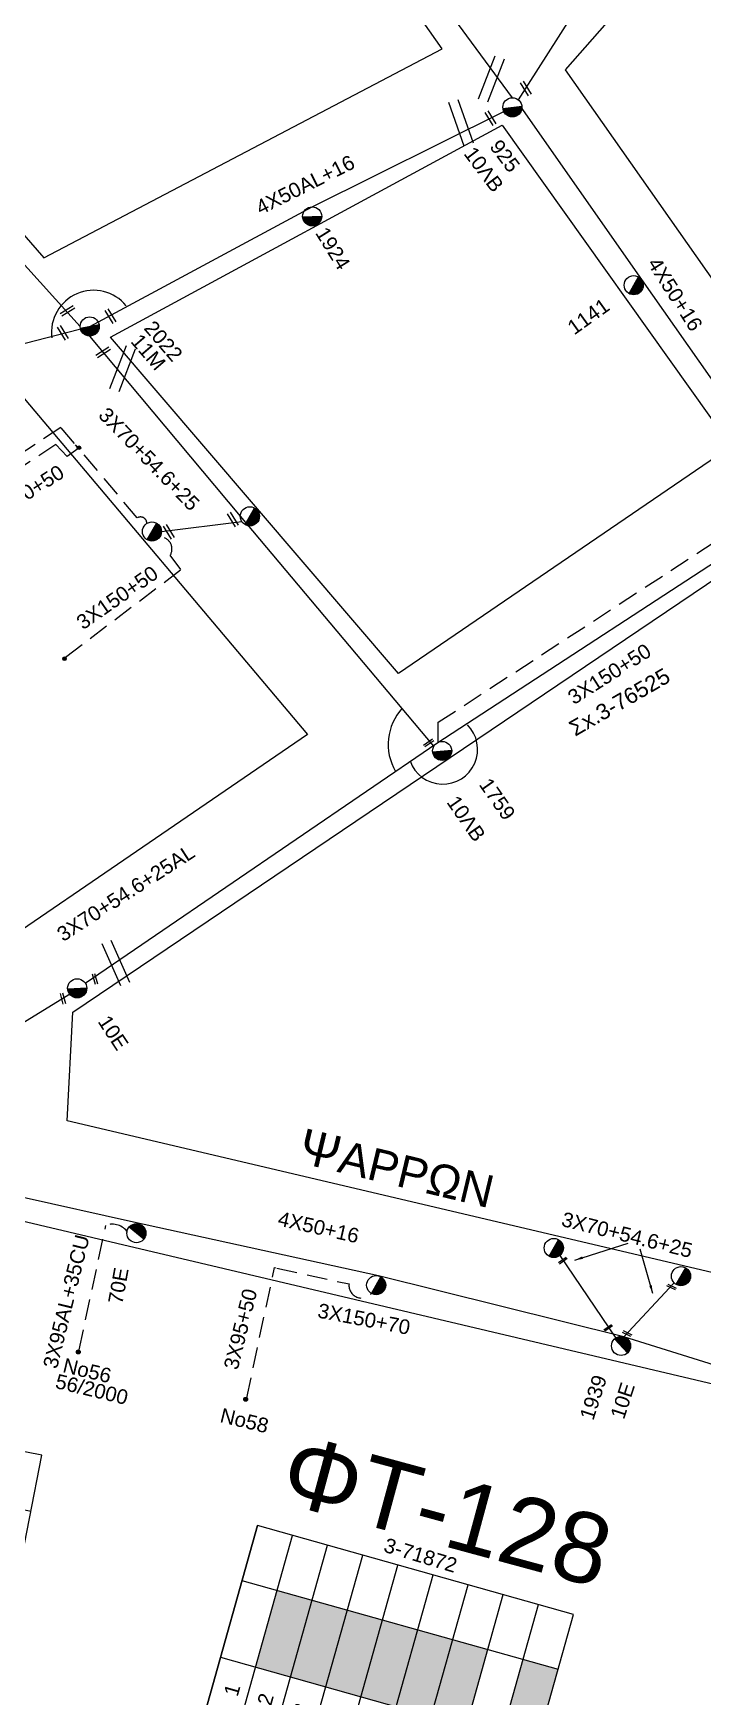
# Model space of a CAD drawing. Header units: millimetres. Extents: x 3156 to 5307, y 1191 to 2273.
# Drawn here: x 3872.2 to 3954.8, y 1746.5 to 1951.7 of the extents above; entities that cross this region are included whole.
import ezdxf
from ezdxf.enums import TextEntityAlignment as Align

# ---------------------------------------------------------------- set-up
doc = ezdxf.new("R2010")
doc.units = ezdxf.units.MM
doc.linetypes.add('DASHED', pattern=[19.05, 12.7, -6.35])
for name, color, linetype in [('Άγνωστα', 7, 'Continuous'), ('Ασφαλειοκιβώτια Χ.Τ 9 αναχωρήσεων', 7, 'Continuous'), ('Γυμνά εναέρια ΧΤ και ΦΟΠ (3Φ)   4x50+16AL', 7, 'Continuous'), ('Επιγραφές - Σχήματα', 7, 'Continuous'), ('Καλώδια ΧΤ   3x150+50AL', 7, 'DASHED'), ('Καλώδια ΧΤ   3x150+50CU', 7, 'DASHED'), ('Καλώδια ΧΤ   3x150+70AL', 7, 'DASHED'), ('Καλώδια ΧΤ   3x150AL+50XLPE', 7, 'DASHED'), ('Καλώδια ΧΤ   3X50+35', 7, 'DASHED'), ('Καλώδια ΧΤ   3x95+35 XLPE', 7, 'DASHED'), ('Καλώδια ΧΤ   3x95+50 AL XLPE', 7, 'DASHED'), ('Μηχανική τομή', 7, 'Continuous'), ('Στύλος ΦΜ', 7, 'Continuous'), ('Στύλος ΦΜ @ 1', 7, 'Continuous'), ('Συνδέσεις', 7, 'Continuous'), ('Συνεστραμμένα ΧΤ   3x70+54.6+25 AL', 7, 'SYN_LINE'), ('Τομή', 7, 'Continuous'), ('Υπόβαθρο ΔΕΗ', 7, 'Continuous')]:
    doc.layers.add(name, color=color, linetype=linetype)
doc.styles.add('arial', font='arial.ttf')
doc.styles.get("Standard").update_dxf_attribs({"font": 'arial.ttf'})
doc.linetypes.add('SYN_LINE', pattern='A,0.5,-0.0001,["/\\/\\/\\/",Standard,S=0.1,R=0,X=0,Y=-0.05],-0.25', length=0.7501)
doc.dimstyles.new('ISO-25', dxfattribs={"dimtxt": 2.5, "dimasz": 2.5, "dimexe": 1.25, "dimexo": 0.625, "dimtad": 1, "dimtxsty": 'Standard', "dimcen": 2.5, "dimadec": 0, "dimazin": 0, "dimtfac": 1, "dimtmove": 0, "dimatfit": 3, "dimfxl": 1, "dimarcsym": 0})

# ---------------------------------------------------------------- blocks, each defined once
blk = doc.blocks.new('ΥΠΑΡΧΩΝ ΤΣΙΜΕΝΤΕΝΙΟΣ ΣΤΥΛΟΣ')
at = {"layer": 'Στύλος ΦΜ'}
blk.add_hatch(color=7, dxfattribs=at).paths.add_polyline_path([(-1.29, -2.28, 0.574793), (2.62, 0, 0.268822), (1.3, 2.27)])
at = {"layer": 'Στύλος ΦΜ', "color": 7}
blk.add_line((-1.29, -2.28), (1.3, 2.27), dxfattribs=at)
blk.add_circle((0, 0), 2.62, dxfattribs=at)
at = {"layer": 'Στύλος ΦΜ', "flags": 4}
for tag, p in [('ΑΡΙΘΜΟΣ', (-4.68, 8.05)), ('ΤΥΠΟΣ', (-4.91, 3.03))]:
    blk.add_attdef(tag, p, '', height=4, dxfattribs=at)
blk = doc.blocks.new('ΜΗΧΑΝΙΚΗ ΤΟΜΗ')
at = {"layer": 'Μηχανική τομή', "ltscale": 40}
for p, q in [((-1.89, 0.78), (1.89, 0.78)), ((1.89, 0), (-1.89, 0))]:
    blk.add_line(p, q, dxfattribs=at)
blk = doc.blocks.new('ΑΣΦΑΛΕΙΟΚΙΒΩΤΙΟ ΥΠΟΣΤΑΘΜΟΥ 9 ΑΝΑΧΩΡΗΣΕΩΝ')
at = {"layer": 'Ασφαλειοκιβώτια Χ.Τ 9 αναχωρήσεων', "ltscale": 40}
for p, q in [((-23.8, 40.36), (24.02, 40.36)), ((-9.72, 40.36), (-9.72, -40.64)), ((9.94, 40.36), (9.94, -40.64)), ((-23.8, 31.36), (24.02, 31.36)), ((-23.8, 22.36), (24.02, 22.36)), ((-23.8, 13.36), (24.02, 13.36)), ((-23.8, 4.36), (24.02, 4.36)), ((-23.8, -4.64), (24.02, -4.64)), ((-23.8, -13.64), (24.02, -13.64)), ((-23.8, -22.64), (24.02, -22.64)), ((-23.8, -31.64), (24.02, -31.64))]:
    blk.add_line(p, q, dxfattribs=at)
at = {"layer": 'Ασφαλειοκιβώτια Χ.Τ 9 αναχωρήσεων'}
blk.add_lwpolyline([(-23.8, -40.64), (24.02, -40.64), (24.02, 40.36), (-23.8, 40.36)], close=True, dxfattribs=at)
for s, p in [('1', (-18.12, 33.62)), ('2', (-18.12, 25.05)), ('3', (-18.12, 15.98)), ('4', (-18.12, 6.96)), ('5', (-18.12, -2.05)), ('6', (-18.12, -11.19)), ('7', (-18.12, -19.43)), ('8', (-18.12, -29.12)), ('9', (-18.12, -37.81))]:
    blk.add_text(s, height=3.6, dxfattribs=at).set_placement(p)
at = {"layer": 'Ασφαλειοκιβώτια Χ.Τ 9 αναχωρήσεων', "ltscale": 40}
for tag, height, p in [('ΟΝΟΜΑ', 5, (-0.16, 44.31)), ('ΚΕΙΜΕΝΟ 1', 2, (17.06, 35.59)), ('ΚΕΙΜΕΝΟ 2', 2, (17.06, 26.88)), ('ΚΕΙΜΕΝΟ 3', 2, (17.06, 17.69)), ('ΚΕΙΜΕΝΟ 4', 2, (17.06, 8.71)), ('ΚΕΙΜΕΝΟ 5', 2, (17.06, -0.13)), ('ΚΕΙΜΕΝΟ 6', 2, (17.06, -9.05)), ('ΚΕΙΜΕΝΟ 7', 2, (17.06, -18.13)), ('ΚΕΙΜΕΝΟ 8', 2, (17.06, -26.85)), ('ΚΕΙΜΕΝΟ 9', 2, (17.06, -35.99)), ('ΣΧ', 2, (-0.1, -42.64))]:
    blk.add_attdef(tag, text='', height=height, dxfattribs=at).set_placement(p, align=Align.MIDDLE_CENTER)
blk = doc.blocks.new('ΤΟΜΗ')
at = {"layer": 'Τομή', "ltscale": 40}
for p, q in [((-5.68, 0), (5.68, 0)), ((5.68, -2.33), (-5.68, -2.33))]:
    blk.add_line(p, q, dxfattribs=at)
blk = doc.blocks.new('_ΣΥΝΔΕΣΗ')
at = {"layer": 'Συνδέσεις', "linetype": 'SYN_LINE', "ltscale": 40}
blk.add_hatch(color=256, dxfattribs=at).paths.add_polyline_path([(0.5, -0.01, 1), (-0.5, -0.01, 1)])
at = {"layer": 'Συνδέσεις'}
blk.add_circle((0, -0.01), 0.5, dxfattribs=at)

msp = doc.modelspace()

# ---------------------------------------------------------------- hatches: boundary and pattern name
at = {"layer": 'Ασφαλειοκιβώτια Χ.Τ 9 αναχωρήσεων'}
for color, points in [(151, [(3906.64, 1758.4), (3902.31, 1759.62), (3899.65, 1750.16), (3903.99, 1748.94)]), (1, [(3910.98, 1757.18), (3906.64, 1758.4), (3903.99, 1748.94), (3908.32, 1747.72)]), (2, [(3915.31, 1755.97), (3910.98, 1757.18), (3908.32, 1747.72), (3912.65, 1746.5)]), (62, [(3919.64, 1754.75), (3915.31, 1755.97), (3912.65, 1746.5), (3916.98, 1745.29)]), (30, [(3923.97, 1753.53), (3919.64, 1754.75), (3916.98, 1745.29), (3921.32, 1744.07)]), (173, [(3928.3, 1752.32), (3923.97, 1753.53), (3921.32, 1744.07), (3925.65, 1742.85)]), (85, [(3936.97, 1749.88), (3932.64, 1751.1), (3929.98, 1741.64), (3934.31, 1740.42)])]:
    msp.add_hatch(color=color, dxfattribs=at).paths.add_polyline_path(points)

# ---------------------------------------------------------------- linework, layer by layer
at = {"layer": 'Άγνωστα', "color": 85, "linetype": 'DASHED', "ltscale": 0.2}
msp.add_lwpolyline([(3876.23, 1874.74), (3890.46, 1885.53), (3889.14, 1887.31, 0.582659), (3887.85, 1889.56, -9.761431)], format="xyb", dxfattribs=at)
at = {"layer": 'Άγνωστα', "color": 133}
msp.add_lwpolyline([(3976.13, 1781.17), (3945.1, 1790.9), (3914.83, 1798.41), (3884.62, 1805.02), (3857.35, 1811.11)], dxfattribs=at)
at = {"layer": 'Γυμνά εναέρια ΧΤ και ΦΟΠ (3Φ)   4x50+16AL', "color": 151, "ltscale": 40}
msp.add_lwpolyline([(3853.14, 2053.57), (3870.39, 2028.78), (3889.99, 2001.12), (3911.78, 1970.27), (3931.33, 1943.73)], dxfattribs=at)
at = {"layer": 'Γυμνά εναέρια ΧΤ και ΦΟΠ (3Φ)   4x50+16AL', "color": 1}
for points in [[(3992.56, 2025.16), (3961.31, 1989.34), (3932.04, 1943.49)], [(3932.4, 1942.57), (3947.25, 1921.32), (3966.85, 1893.45), (3990.35, 1860.92), (4013.38, 1826.71)]]:
    msp.add_lwpolyline(points, dxfattribs=at)
at = {"layer": 'Γυμνά εναέρια ΧΤ και ΦΟΠ (3Φ)   4x50+16AL', "color": 5}
msp.add_lwpolyline([(3761.39, 1834.47), (3780.93, 1867.04), (3808.88, 1889.65), (3838.16, 1904.94), (3879.2, 1915.52), (3906.64, 1930.28), (3930.28, 1942.03)], dxfattribs=at)
at = {"layer": 'Καλώδια ΧΤ   3x150+50AL', "color": 85, "ltscale": 0.2}
msp.add_lwpolyline([(3886.25, 1891.22, 0.579855), (3885.07, 1891.92), (3877.45, 1900.93)], format="xyb", dxfattribs=at)
msp.add_lwpolyline([(3922.19, 1864.23), (3922.19, 1866.69), (3970.23, 1898.03), (4019.71, 1827.96), (4044.43, 1838.5), (4045.02, 1858.2), (4041.39, 1858.32)], dxfattribs=at)
at = {"layer": 'Καλώδια ΧΤ   3x150+50CU', "color": 85, "ltscale": 0.2}
msp.add_lwpolyline([(3877.89, 1900.56), (3876.4, 1899.48), (3875.02, 1900.97), (3864.25, 1893.79)], dxfattribs=at)
at = {"layer": 'Καλώδια ΧΤ   3x150+70AL', "color": 133, "ltscale": 0.2}
msp.add_lwpolyline([(3902.29, 1799.38), (3911.19, 1797.41, 0.741346), (3913.96, 1796.24)], format="xyb", dxfattribs=at)
at = {"layer": 'Καλώδια ΧΤ   3X50+35', "color": 85, "ltscale": 0.2}
msp.add_lwpolyline([(3877.33, 1901.07), (3875.64, 1903.07), (3863.52, 1895.08)], dxfattribs=at)
at = {"layer": 'Καλώδια ΧΤ   3x95+35 XLPE', "color": 133, "linetype": 'DASHED', "ltscale": 0.2}
msp.add_lwpolyline([(3877.9, 1789.27), (3881.2, 1804.63, -0.35778), (3883.88, 1803.76, 1.180809)], format="xyb", dxfattribs=at)
at = {"layer": 'Καλώδια ΧΤ   3x95+50 AL XLPE', "color": 133, "linetype": 'DASHED', "ltscale": 0.2}
msp.add_lwpolyline([(3898.57, 1783.36), (3902, 1799.44), (3902.12, 1799.41)], dxfattribs=at)
at = {"layer": 'Συνεστραμμένα ΧΤ   3x70+54.6+25 AL', "color": 62, "ltscale": 20}
msp.add_lwpolyline([(3720.8, 2098.72), (3742.95, 2072.03), (3755.26, 2057.37), (3768.77, 2041.43), (3793.44, 2012.97), (3813.67, 1989.54), (3835.21, 1964.44), (3855.57, 1940.35), (3878.02, 1915.52)], dxfattribs=at)
at = {"layer": 'Συνεστραμμένα ΧΤ   3x70+54.6+25 AL', "color": 85, "ltscale": 20}
for points in [[(3921.67, 1863.76), (3897.79, 1892.1), (3879.2, 1914.34)], [(3878.65, 1834.53), (3922.01, 1864.12), (3964.93, 1892.09)]]:
    msp.add_lwpolyline(points, dxfattribs=at)
at = {"layer": 'Συνεστραμμένα ΧΤ   3x70+54.6+25 AL', "color": 85, "linetype": 'SYN_LINE', "ltscale": 12}
msp.add_lwpolyline([(3888.06, 1890.23), (3897.96, 1891.48)], dxfattribs=at)
at = {"layer": 'Συνεστραμμένα ΧΤ   3x70+54.6+25 AL', "color": 2, "ltscale": 20}
msp.add_lwpolyline([(3846.79, 1814.77), (3876.83, 1833.23)], dxfattribs=at)
at = {"layer": 'Συνεστραμμένα ΧΤ   3x70+54.6+25 AL', "color": 133, "ltscale": 13}
msp.add_lwpolyline([(3937.18, 1800.93), (3944.09, 1790.74)], dxfattribs=at)
at = {"layer": 'Συνεστραμμένα ΧΤ   3x70+54.6+25 AL', "color": 133, "ltscale": 12}
msp.add_lwpolyline([(3951.29, 1797.56), (3945.11, 1790.89)], dxfattribs=at)
at = {"layer": 'Υπόβαθρο ΔΕΗ'}
for points in [[(3873.54, 1923.97), (3922.68, 1949.77), (3845.17, 2059.82), (3797.14, 2011.8), (3873.54, 1923.97)], [(3966.94, 1905.87), (3937.88, 1947.16), (3998.42, 2015.95), (4044.02, 1957.62), (3966.94, 1905.87)], [(3917.29, 1872.72), (3881.75, 1914.21), (3930.1, 1940.34), (3958.33, 1900.7), (3917.29, 1872.72)], [(3774.27, 1841.49), (3773.57, 1849.87), (3806.15, 1879.69), (3869.99, 1907.96), (3906.08, 1865.19), (3846.52, 1824.5), (3774.27, 1841.49)], [(3876.4, 1817.53), (3877.11, 1830.92), (3965.29, 1890.42), (4011.1, 1826.59), (3957.35, 1798.48), (3876.4, 1817.53)], [(3834.27, 1729.09), (3834.27, 1729.09), (3942.88, 1698.89), (3967.2, 1782.42), (3847.13, 1810.74)]]:
    msp.add_lwpolyline(points, dxfattribs=at)
for centre, radius, start, end in [((3879.68, 1914.78), 5.2, 39.2614, 187.1249), ((3922.63, 1863.96), 6.61, 137.4542, 210.2458), ((3922.76, 1863.36), 4.29, 199.6, 44.8655)]:
    msp.add_arc(centre, radius, start, end, dxfattribs=at)

# ---------------------------------------------------------------- block references
at = {"layer": 'Ασφαλειοκιβώτια Χ.Τ 9 αναχωρήσεων'}
for p, xscale, yscale, zscale, rotation in [((3851.07, 1768.41), 0.4999999999999628, 0.4999999999999628, 0.4999999999999628, 78.9615381245099), ((3916.07, 1750.59), 0.4999999999999548, 0.4999999999999548, 0.4999999999999548, 74.31094472338025)]:
    msp.add_blockref('ΑΣΦΑΛΕΙΟΚΙΒΩΤΙΟ ΥΠΟΣΤΑΘΜΟΥ 9 ΑΝΑΧΩΡΗΣΕΩΝ', p, dxfattribs=dict(at, xscale=xscale, yscale=yscale, zscale=zscale, rotation=rotation))
at = {"layer": 'Μηχανική τομή'}
for p, xscale, yscale, zscale, rotation in [((3932.84, 1944.77), 0.4999999999992052, 0.4999999999992052, 0.4999999999992052, 301.9609754423837), ((3928.48, 1941.13), 0.4999999999991088, 0.4999999999991088, 0.4999999999991088, 301.9609754423906), ((3876.36, 1917.62), 0.4999999999990123, 0.4999999999990123, 0.4999999999990123, 211.9609754423975), ((3881.61, 1916.69), 0.4999999999992052, 0.4999999999992052, 0.4999999999992052, 301.9609754423837), ((3875.72, 1914.62), 0.4999999999992052, 0.4999999999992052, 0.4999999999992052, 301.9609754423837), ((3880.74, 1912.5), 0.4999999999990123, 0.4999999999990123, 0.4999999999990123, 211.9609754423975), ((3896.68, 1891.61), 0.4999999999992052, 0.4999999999992052, 0.4999999999992052, 301.9609754423837), ((3888.79, 1890.09), 0.4999999999992052, 0.4999999999992052, 0.4999999999992052, 301.9609754423837), ((3920.95, 1864.27), 0.3577396555332488, 0.3577396555332488, 0.3577396555332488, 214.4567650428349), ((3879.72, 1834.99), 0.3577396555332488, 0.3577396555332488, 0.3577396555332488, 285.4212435826552), ((3875.76, 1832.58), 0.3577396555332488, 0.3577396555332488, 0.3577396555332488, 285.4212435826552), ((3937.5, 1800.4), 0.3085634186959074, 0.3085634186959074, 0.3085634186959074, 214.6123167652814), ((3951.04, 1797.14), 0.3085634186959074, 0.3085634186959074, 0.3085634186959074, 153.9837626459728), ((3943.09, 1792.1), 0.3085634186959074, 0.3085634186959074, 0.3085634186959074, 214.6123167652814), ((3945.54, 1791.4), 0.3085634186959074, 0.3085634186959074, 0.3085634186959074, 153.9837626459728)]:
    msp.add_blockref('ΜΗΧΑΝΙΚΗ ΤΟΜΗ', p, dxfattribs=dict(at, xscale=xscale, yscale=yscale, zscale=zscale, rotation=rotation))
at = {"layer": 'Στύλος ΦΜ @ 1', "ltscale": 40}
ref = msp.add_blockref('ΥΠΑΡΧΩΝ ΤΣΙΜΕΝΤΕΝΙΟΣ ΣΤΥΛΟΣ', (3931.34, 1942.55), dxfattribs=dict(at, xscale=0.4500000000000131, yscale=0.4500000000000131, zscale=0.4500000000000131, rotation=306.9243604967133))
ref.add_attrib('ΤΥΠΟΣ', '925', (3928.45, 1937.69), dxfattribs={"layer": '', "height": 1.8, "rotation": 306.9244, "flags": 4})
ref.add_attrib('ΑΡΙΘΜΟΣ', '10ΛB', (3925.26, 1936.82), dxfattribs={"layer": '', "height": 1.8, "rotation": 306.9244, "flags": 4})
ref = msp.add_blockref('ΥΠΑΡΧΩΝ ΤΣΙΜΕΝΤΕΝΙΟΣ ΣΤΥΛΟΣ', (3906.64, 1929.1), dxfattribs=dict(at, xscale=0.4499999999999427, yscale=0.4499999999999427, zscale=0.4499999999999427, rotation=301.7959502632214))
ref.add_attrib('ΤΥΠΟΣ', '1924', (3906.97, 1927.06), dxfattribs={"layer": '', "height": 1.8, "rotation": 301.796, "flags": 4})
at = {"layer": 'Στύλος ΦΜ @ 1', "ltscale": 40, "xscale": 0.4499999999998181, "yscale": 0.4499999999998181, "zscale": 0.4499999999998181}
for p in [(3946.31, 1920.61), (3898.96, 1892.1), (3886.88, 1890.23), (3936.45, 1801.85), (3952.14, 1798.37), (3914.54, 1797.27)]:
    msp.add_blockref('ΥΠΑΡΧΩΝ ΤΣΙΜΕΝΤΕΝΙΟΣ ΣΤΥΛΟΣ', p, dxfattribs=at)
at = {"layer": 'Στύλος ΦΜ @ 1', "ltscale": 40}
ref = msp.add_blockref('ΥΠΑΡΧΩΝ ΤΣΙΜΕΝΤΕΝΙΟΣ ΣΤΥΛΟΣ', (3879.2, 1915.52), dxfattribs=dict(at, xscale=0.4499999999997857, yscale=0.4499999999997857, zscale=0.4499999999997857, rotation=310.6543988715604))
ref.add_attrib('ΤΥΠΟΣ', '2022', (3885.79, 1915.26), dxfattribs={"layer": '', "height": 1.8, "rotation": 310.6544, "flags": 4})
ref.add_attrib('ΑΡΙΘΜΟΣ', '11M', (3884.16, 1913.63), dxfattribs={"layer": '', "height": 1.8, "rotation": 310.6544, "flags": 4})
ref = msp.add_blockref('ΥΠΑΡΧΩΝ ΤΣΙΜΕΝΤΕΝΙΟΣ ΣΤΥΛΟΣ', (3922.68, 1863.16), dxfattribs=dict(at, xscale=0.4499999999996988, yscale=0.4499999999996988, zscale=0.4499999999996988, rotation=304.9226077213783))
ref.add_attrib('ΤΥΠΟΣ', '1759', (3927.15, 1859.01), dxfattribs={"layer": '', "height": 1.8, "rotation": 304.9226, "flags": 4})
ref.add_attrib('ΑΡΙΘΜΟΣ', '10ΛB', (3923.16, 1856.83), dxfattribs={"layer": '', "height": 1.8, "rotation": 304.9226, "flags": 4})
ref = msp.add_blockref('ΥΠΑΡΧΩΝ ΤΣΙΜΕΝΤΕΝΙΟΣ ΣΤΥΛΟΣ', (3877.66, 1833.88), dxfattribs=dict(at, xscale=0.4499999999997765, yscale=0.4499999999997765, zscale=0.4499999999997765, rotation=303.3560423228898))
ref.add_attrib('ΤΥΠΟΣ', '10E', (3880.13, 1829.78), dxfattribs={"layer": '', "height": 1.8, "rotation": 303.356, "flags": 4})
ref = msp.add_blockref('ΥΠΑΡΧΩΝ ΤΣΙΜΕΝΤΕΝΙΟΣ ΣΤΥΛΟΣ', (3884.96, 1803.68), dxfattribs=dict(at, xscale=0.4500000000000006, yscale=0.4500000000000006, zscale=0.4500000000000006, rotation=79.7471544743464))
ref.add_attrib('ΤΥΠΟΣ', '70E', (3883.22, 1794.83), dxfattribs={"layer": '', "height": 1.8, "rotation": 79.7472, "flags": 4})
ref = msp.add_blockref('ΥΠΑΡΧΩΝ ΤΣΙΜΕΝΤΕΝΙΟΣ ΣΤΥΛΟΣ', (3944.75, 1789.77), dxfattribs=dict(at, xscale=0.4499999999997226, yscale=0.4499999999997226, zscale=0.4499999999997226, rotation=72.00733604133865))
ref.add_attrib('ΤΥΠΟΣ', '1939', (3941.31, 1780.48), dxfattribs={"layer": '', "height": 1.8, "rotation": 72.0073, "flags": 4})
ref.add_attrib('ΑΡΙΘΜΟΣ', '10E', (3945.1, 1780.61), dxfattribs={"layer": '', "height": 1.8, "rotation": 72.0073, "flags": 4})
at = {"layer": 'Συνδέσεις'}
for p, xscale, yscale, zscale in [((3877.87, 1900.57), 0.4499999999998181, 0.4499999999998181, 0.4499999999998181), ((3876.09, 1874.54), 0.4499999999998181, 0.4499999999998181, 0.4499999999998181), ((3877.79, 1789.02), 0.4777242751394019, 0.4777242751394019, 0.4777242751394019), ((3898.44, 1783.19), 0.4777242751394019, 0.4777242751394019, 0.4777242751394019)]:
    msp.add_blockref('_ΣΥΝΔΕΣΗ', p, dxfattribs=dict(at, xscale=xscale, yscale=yscale, zscale=zscale))
at = {"layer": 'Τομή'}
for p, xscale, yscale, zscale, rotation in [((3929.29, 1945.84), 0.4999999999998101, 0.4999999999998101, 0.4999999999998101, 248.8837369223515), ((3925.54, 1940.84), 0.49999999999981, 0.49999999999981, 0.49999999999981, 289.4702648866637), ((3883.8, 1910.09), 0.4999999999998101, 0.4999999999998101, 0.4999999999998101, 248.8837369223515), ((3882.95, 1837.24), 0.4999999999998101, 0.4999999999998101, 0.4999999999998101, 293.867822967224)]:
    msp.add_blockref('ΤΟΜΗ', p, dxfattribs=dict(at, xscale=xscale, yscale=yscale, zscale=zscale, rotation=rotation))

# ---------------------------------------------------------------- texts
at = {"ltscale": 40, "insert": (3938.1, 1866.59), "char_height": 1.8, "width": 43.5158, "attachment_point": 1, "rotation": 30.0856, "style": 'arial'}
msp.add_mtext('{\\H1.083x;Σx.3-76525}', dxfattribs=at)
at = {"layer": 'Άγνωστα', "ltscale": 40, "char_height": 1.8, "width": 43.5158, "attachment_point": 1, "style": 'arial'}
for s, insert, rotation in [('4X50AL+16', (3899.47, 1930.85), 26.5705), ('4X50+16', (3949.46, 1924.25), 302.5489), ('1141', (3937.92, 1915.87), 35.6049), ('3X70+54.6+25', (3881.44, 1905.72), 314.1276), ('3X150+50', (3865.55, 1892.36), 32.4955), ('3X150+50', (3877.35, 1879.51), 34.9763), ('3X150+50', (3937.96, 1870.32), 32.4955), ('4X50+16', (3902.69, 1806.4), 347.3335), ('3X70+54.6+25', (3937.71, 1806.34), 346.0173), ('3X95AL+35CU', (3873.41, 1787.28), 76.0789), ('3X95+50', (3895.7, 1787.14), 76.0789), ('3X150+70', (3907.54, 1795.06), 349.1945), ('3-71872', (3915.86, 1766.14), 343.2913)]:
    msp.add_mtext(s, dxfattribs=dict(at, insert=insert, rotation=rotation))
at = {"layer": 'Καλώδια ΧΤ   3x150AL+50XLPE', "ltscale": 0.2, "char_height": 1.8, "width": 43.5158, "attachment_point": 1, "rotation": 346.54, "style": 'arial'}
for s, insert in [('No56', (3876.18, 1788.31)), ('56/2000', (3875.25, 1786.35)), ('No58', (3895.58, 1782.14))]:
    msp.add_mtext(s, dxfattribs=dict(at, insert=insert))
at = {"layer": 'Συνεστραμμένα ΧΤ   3x70+54.6+25 AL', "ltscale": 20, "insert": (3874.94, 1841.08), "char_height": 1.8, "width": 43.5158, "attachment_point": 1, "rotation": 32.9137, "style": 'arial'}
msp.add_mtext('3X70+54.6+25AL', dxfattribs=at)
at = {"layer": 'Υπόβαθρο ΔΕΗ', "attachment_point": 1, "style": 'arial'}
for s, insert, char_height, width, rotation in [('{\\H1.083x;Ψ}APPΩN', (3905.69, 1816.66), 4, 60.9027, 346.5319), ('{\\H1.083x; ΦT-128}', (3901.22, 1779.92), 8, 92.0926, 344.832)]:
    msp.add_mtext(s, dxfattribs=dict(at, insert=insert, char_height=char_height, width=width, rotation=rotation))

# ---------------------------------------------------------------- leaders
at = {"layer": 'Επιγραφές - Σχήματα', "ltscale": 40}
for points in [[(3939.04, 1800.35), (3945.61, 1802.44)], [(3948.66, 1796.25), (3947.1, 1801.69)]]:
    msp.add_leader(points, dimstyle='ISO-25', override={"dimasz": 1, "dimtad": 0}, dxfattribs=at)

doc.saveas('drawing.dxf')
